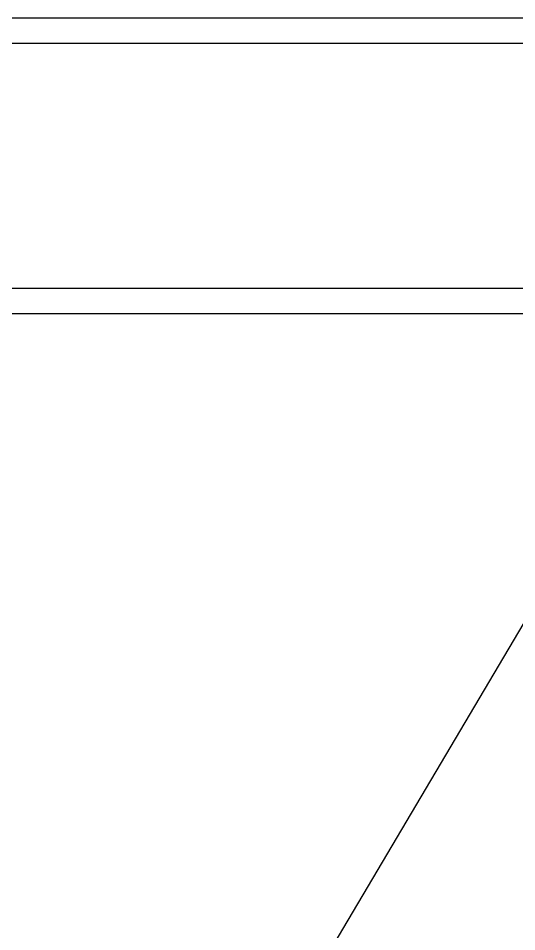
# Model space of a CAD drawing. Extents: x 1247970 to 1725648, y 860327 to 1277876.
# Drawn here: x 1330072 to 1330423, y 1196101 to 1196746 of the extents above; entities that cross this region are included whole.
import ezdxf

# ---------------------------------------------------------------- set-up
doc = ezdxf.new("R2010")
doc.units = 0
doc.header["$LTSCALE"] = 1000
doc.header["$MEASUREMENT"] = 0
doc.layers.get('0').update_dxf_attribs({"color": 254})
doc.layers.add('PUB_DIM', color=254, linetype='Continuous')
doc.layers.add('TK', color=4, linetype='Continuous')
doc.styles.get("Standard").update_dxf_attribs({"font": 'gbenor.shx', "bigfont": 'gbcbig.shx'})
doc.dimstyles.get("Standard").update_dxf_attribs({"dimtxt": 0.18, "dimasz": 0.18, "dimexe": 0.18, "dimexo": 0.0625, "dimgap": 0.09, "dimtad": 0, "dimtih": 1, "dimtoh": 1, "dimdec": 4, "dimzin": 0, "dimdsep": 46, "dimtxsty": 'Standard', "dimcen": 0.09, "dimadec": 0, "dimazin": 0, "dimtfac": 1, "dimtdec": 4, "dimtofl": 0, "dimtmove": 0, "dimatfit": 3, "dimfxl": 0, "dimtolj": 1, "dimtzin": 0, "dimarcsym": 0})

# ---------------------------------------------------------------- blocks, each defined once
blk = doc.blocks.new('A$C63786A89')
at = {"linetype": 'Continuous'}
for p, q in [((-2471.45, 4102.41), (-4159.98, 4102.41)), ((-2546.96, 4084.6), (-3982.61, 4084.6)), ((-2546.96, 3911.53), (-3982.61, 3911.53)), ((-2471.45, 3893.71), (-4159.98, 3893.71))]:
    blk.add_line(p, q, dxfattribs=at)
at = {"layer": 'PUB_DIM'}
for points in [[(-2441.67, 3924.18), (-2869.73, 3200)], [(-2183.93, 3638.26), (-2869.73, 3200)]]:
    blk.add_leader(points, dimstyle='Standard', override={"dimgap": 20}, dxfattribs=at)

msp = doc.modelspace()

# ---------------------------------------------------------------- block references
at = {"layer": 'TK'}
msp.add_blockref('A$C63786A89', (1333017.03, 1192643.73, -355), dxfattribs=at)

doc.saveas('drawing.dxf')
